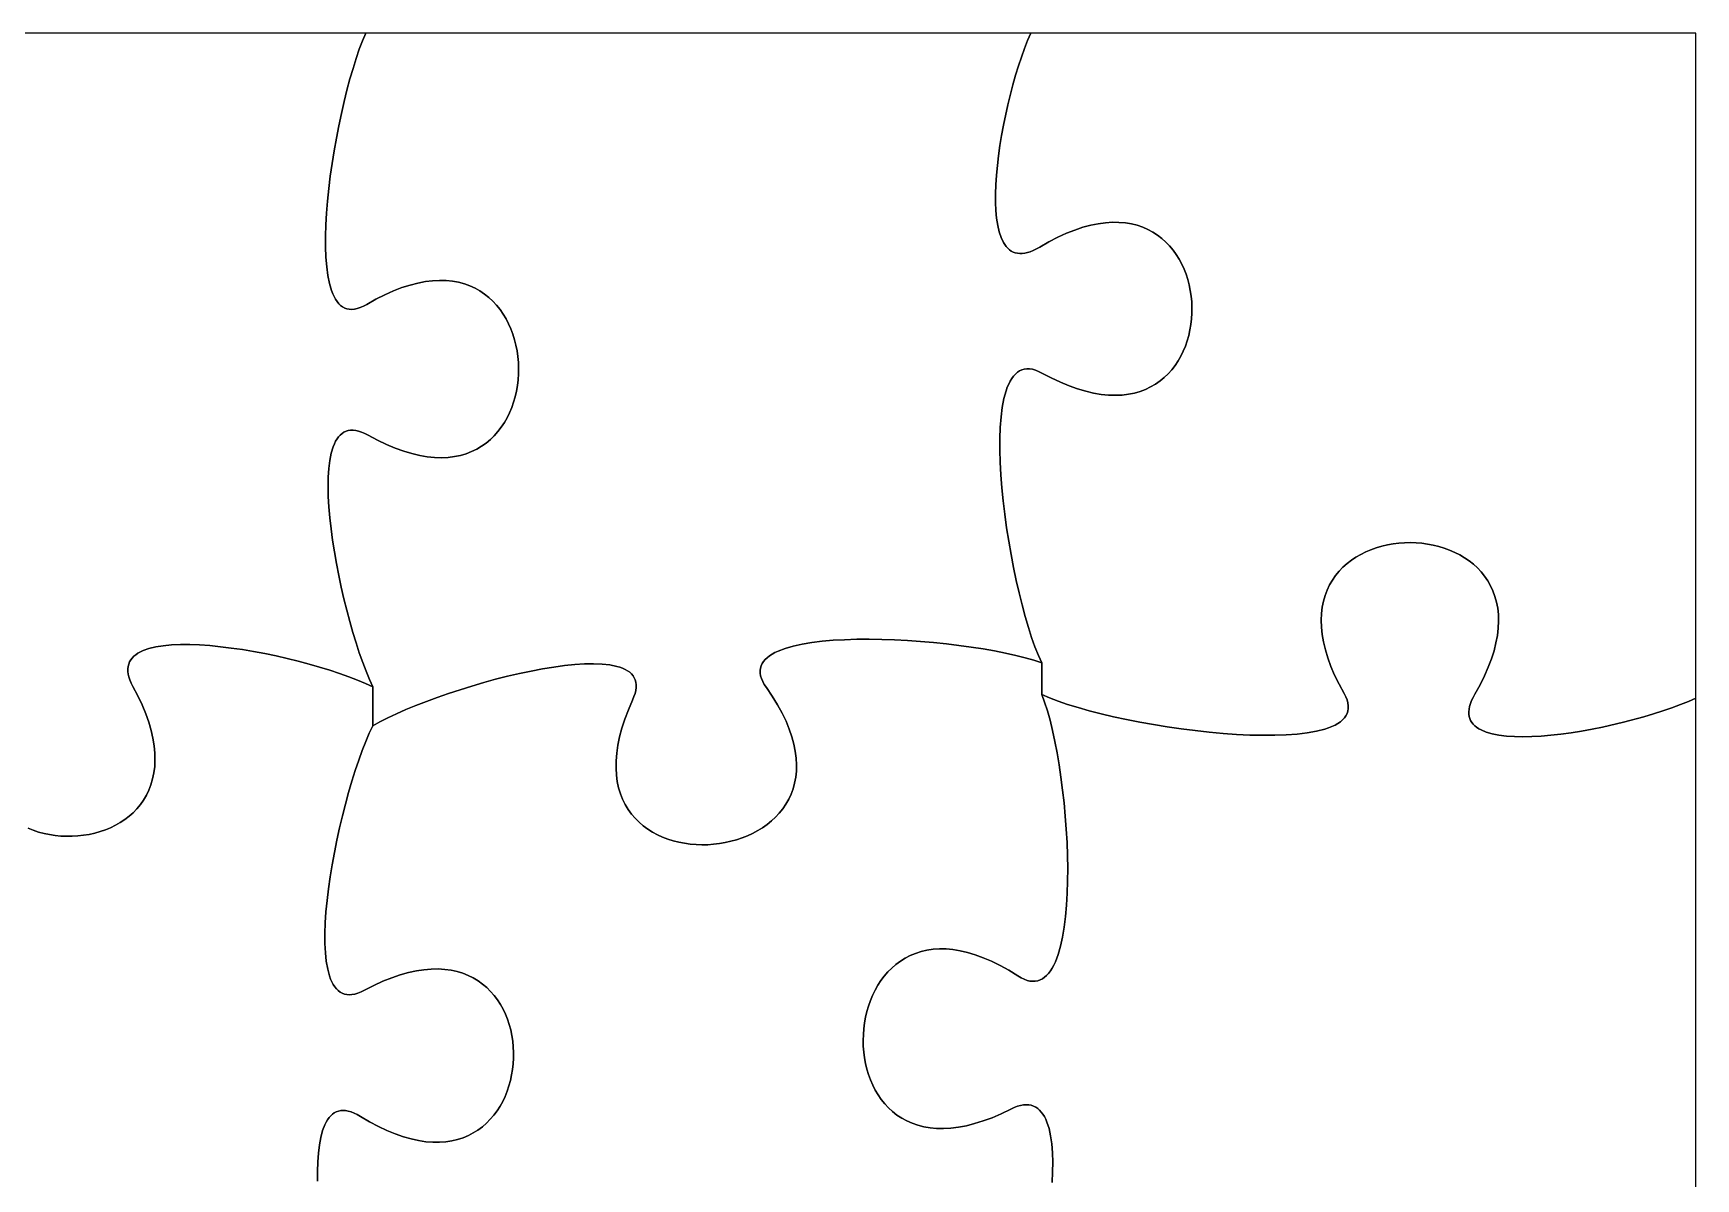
# Model space of a CAD drawing. Header units: millimetres. Extents: x 0 to 5, y 0 to 7.
# Drawn here: x 2.5 to 5, y 5.277 to 7 of the extents above; entities that cross this region are included whole.
import ezdxf

# ---------------------------------------------------------------- set-up
doc = ezdxf.new("R2010")
doc.units = ezdxf.units.MM

msp = doc.modelspace()

# ---------------------------------------------------------------- linework, layer by layer
at = {"flags": 128}
for points in [[(2.492286, 5.804303), (2.500098, 5.801259), (2.508117, 5.798656), (2.516308, 5.796493), (2.524638, 5.794772), (2.533076, 5.793493), (2.541588, 5.792656), (2.550142, 5.792262), (2.558705, 5.792313), (2.567244, 5.792807), (2.575726, 5.793748), (2.584119, 5.795134), (2.59239, 5.796966), (2.600506, 5.799246), (2.608435, 5.801974), (2.616143, 5.80515), (2.623598, 5.808775), (2.630767, 5.81285), (2.637618, 5.817376), (2.644117, 5.822353), (2.650233, 5.827781), (2.655931, 5.833662), (2.66118, 5.839997), (2.665947, 5.846785), (2.670199, 5.854027), (2.673903, 5.861724), (2.677026, 5.869877), (2.679536, 5.878487), (2.6814, 5.887554), (2.682585, 5.897078), (2.683059, 5.90706), (2.682789, 5.917502), (2.681741, 5.928403), (2.679884, 5.939765), (2.677185, 5.951588), (2.67361, 5.963872), (2.669127, 5.976619), (2.663703, 5.989828), (2.657306, 6.003501), (2.649903, 6.017639), (2.647344, 6.022651), (2.645313, 6.027426), (2.643797, 6.031967), (2.642783, 6.036278), (2.642258, 6.040363), (2.642208, 6.044226), (2.642622, 6.04787), (2.643486, 6.0513), (2.644787, 6.054518), (2.646512, 6.057529), (2.648648, 6.060337), (2.651183, 6.062945), (2.654103, 6.065357), (2.657395, 6.067577), (2.661047, 6.069608), (2.665045, 6.071455), (2.674029, 6.07461), (2.684244, 6.077071), (2.695585, 6.07887), (2.70795, 6.080035), (2.721235, 6.080598), (2.735335, 6.080588), (2.750149, 6.080035), (2.765571, 6.07897), (2.781499, 6.077424), (2.797829, 6.075425), (2.814457, 6.073004), (2.831279, 6.070192), (2.848193, 6.067018), (2.865094, 6.063513), (2.881879, 6.059706), (2.898444, 6.055629), (2.914686, 6.051311), (2.930501, 6.046782), (2.945785, 6.042073), (2.960436, 6.037213), (2.974348, 6.032234), (2.98742, 6.027164), (2.999547, 6.022034), (3.010625, 6.016875), (3.005541, 6.028052), (3.000443, 6.040375), (2.995364, 6.053734), (2.990336, 6.06802), (2.985393, 6.083121), (2.980568, 6.098927), (2.975892, 6.115327), (2.971399, 6.132211), (2.967121, 6.149469), (2.963091, 6.166991), (2.959343, 6.184665), (2.955908, 6.202381), (2.952819, 6.22003), (2.95011, 6.2375), (2.947813, 6.25468), (2.94596, 6.271462), (2.944585, 6.287733), (2.94372, 6.303385), (2.943397, 6.318305), (2.943651, 6.332385), (2.944513, 6.345513), (2.946016, 6.357578), (2.948193, 6.368472), (2.951076, 6.378082), (2.952793, 6.382372), (2.954699, 6.386299), (2.956798, 6.389851), (2.959094, 6.393012), (2.961592, 6.395771), (2.964294, 6.398111), (2.967206, 6.400021), (2.970332, 6.401486), (2.973675, 6.402492), (2.97724, 6.403025), (2.981031, 6.403072), (2.985051, 6.402619), (2.989306, 6.401651), (2.993798, 6.400156), (2.998533, 6.39812), (3.003514, 6.395528), (3.017582, 6.387999), (3.031196, 6.381489), (3.044355, 6.375966), (3.057059, 6.371395), (3.06931, 6.367745), (3.081107, 6.364982), (3.09245, 6.363073), (3.103341, 6.361985), (3.113779, 6.361685), (3.123765, 6.36214), (3.1333, 6.363317), (3.142382, 6.365182), (3.151014, 6.367704), (3.159195, 6.370848), (3.166925, 6.374583), (3.174205, 6.378873), (3.181036, 6.383688), (3.187417, 6.388994), (3.19335, 6.394757), (3.198833, 6.400944), (3.203869, 6.407523), (3.208456, 6.414461), (3.212596, 6.421725), (3.216289, 6.42928), (3.219535, 6.437096), (3.222334, 6.445138), (3.224687, 6.453373), (3.226595, 6.461768), (3.228057, 6.470291), (3.229074, 6.478908), (3.229646, 6.487587), (3.229774, 6.496293), (3.229458, 6.504995), (3.228699, 6.513659), (3.227496, 6.522253), (3.22585, 6.530742), (3.223761, 6.539094), (3.221231, 6.547277), (3.218258, 6.555256), (3.214844, 6.563), (3.210989, 6.570474), (3.206693, 6.577646), (3.201957, 6.584484), (3.196781, 6.590953), (3.191165, 6.597021), (3.185109, 6.602654), (3.178615, 6.607821), (3.171682, 6.612487), (3.164311, 6.61662), (3.156501, 6.620186), (3.148254, 6.623153), (3.13957, 6.625488), (3.130449, 6.627157), (3.120892, 6.628128), (3.110898, 6.628367), (3.100469, 6.627842), (3.089604, 6.626519), (3.078305, 6.624366), (3.06657, 6.621349), (3.054401, 6.617435), (3.041798, 6.612592), (3.028762, 6.606785), (3.015292, 6.599983), (3.001389, 6.592153), (2.996465, 6.589474), (2.991774, 6.587398), (2.987314, 6.585908), (2.98308, 6.58499), (2.979068, 6.584629), (2.975274, 6.584808), (2.971696, 6.585513), (2.968329, 6.586729), (2.965169, 6.58844), (2.962212, 6.590631), (2.959455, 6.593287), (2.956895, 6.596393), (2.954526, 6.599934), (2.952346, 6.603893), (2.95035, 6.608257), (2.948535, 6.61301), (2.945433, 6.623621), (2.943009, 6.635604), (2.941232, 6.648838), (2.940073, 6.663201), (2.939501, 6.678572), (2.939486, 6.694828), (2.939998, 6.711847), (2.941007, 6.729509), (2.942482, 6.74769), (2.944393, 6.76627), (2.946709, 6.785126), (2.949402, 6.804137), (2.95244, 6.823181), (2.955792, 6.842136), (2.95943, 6.86088), (2.963322, 6.879291), (2.967439, 6.897249), (2.97175, 6.91463), (2.976225, 6.931314), (2.980834, 6.947177), (2.985546, 6.9621), (2.990331, 6.975959), (2.995159, 6.988633), (3, 7), (2, 7)], [(3.010625, 5.958319), (3.021381, 5.964316), (3.033354, 5.970422), (3.046433, 5.976597), (3.060505, 5.982798), (3.075457, 5.988984), (3.091177, 5.995113), (3.107553, 6.001143), (3.124472, 6.007031), (3.141822, 6.012737), (3.159491, 6.018217), (3.177365, 6.023431), (3.195333, 6.028336), (3.213282, 6.032891), (3.2311, 6.037053), (3.248674, 6.040781), (3.265892, 6.044033), (3.282642, 6.046767), (3.298811, 6.04894), (3.314286, 6.050512), (3.328956, 6.05144), (3.342707, 6.051682), (3.355428, 6.051197), (3.367006, 6.049942), (3.377328, 6.047876), (3.381983, 6.046526), (3.386283, 6.044957), (3.390212, 6.043164), (3.393757, 6.041142), (3.396904, 6.038886), (3.399639, 6.036391), (3.401947, 6.03365), (3.403815, 6.03066), (3.405229, 6.027415), (3.406174, 6.023909), (3.406637, 6.020137), (3.406603, 6.016095), (3.406059, 6.011776), (3.40499, 6.007176), (3.403383, 6.00229), (3.401222, 5.997111), (3.394891, 5.982466), (3.389546, 5.96836), (3.385154, 5.95479), (3.38168, 5.941752), (3.379093, 5.929244), (3.377359, 5.917262), (3.376445, 5.905803), (3.376317, 5.894864), (3.376943, 5.884443), (3.37829, 5.874535), (3.380324, 5.865138), (3.383012, 5.856248), (3.386322, 5.847863), (3.390219, 5.83998), (3.394671, 5.832594), (3.399645, 5.825704), (3.405108, 5.819306), (3.411026, 5.813396), (3.417366, 5.807973), (3.424095, 5.803032), (3.431181, 5.79857), (3.438589, 5.794585), (3.446287, 5.791074), (3.454241, 5.788032), (3.462419, 5.785457), (3.470788, 5.783347), (3.479313, 5.781697), (3.487963, 5.780505), (3.496703, 5.779767), (3.505502, 5.779481), (3.514324, 5.779643), (3.523139, 5.78025), (3.531912, 5.781299), (3.54061, 5.782788), (3.5492, 5.784712), (3.557649, 5.787068), (3.565924, 5.789855), (3.573992, 5.793067), (3.581819, 5.796703), (3.589372, 5.80076), (3.596619, 5.805233), (3.603526, 5.81012), (3.61006, 5.815419), (3.616188, 5.821124), (3.621877, 5.827235), (3.627093, 5.833747), (3.631804, 5.840657), (3.635976, 5.847963), (3.639576, 5.85566), (3.642572, 5.863747), (3.644929, 5.872219), (3.646615, 5.881075), (3.647597, 5.89031), (3.647841, 5.899921), (3.647314, 5.909906), (3.645984, 5.920261), (3.643817, 5.930983), (3.64078, 5.942069), (3.63684, 5.953516), (3.631963, 5.965321), (3.626117, 5.97748), (3.619268, 5.989991), (3.611384, 6.002851), (3.602431, 6.016056), (3.599358, 6.020742), (3.596916, 6.025248), (3.595088, 6.029576), (3.593859, 6.033728), (3.593213, 6.037707), (3.593135, 6.041515), (3.593607, 6.045155), (3.594615, 6.048629), (3.596142, 6.051939), (3.598173, 6.055089), (3.600692, 6.058079), (3.603683, 6.060914), (3.60713, 6.063594), (3.611018, 6.066123), (3.61533, 6.068504), (3.620051, 6.070737), (3.630654, 6.074775), (3.642702, 6.078255), (3.656068, 6.081197), (3.670625, 6.083621), (3.686245, 6.085546), (3.702803, 6.086992), (3.720172, 6.087977), (3.738224, 6.088521), (3.756833, 6.088643), (3.775873, 6.088364), (3.795216, 6.087701), (3.814735, 6.086675), (3.834305, 6.085305), (3.853798, 6.083611), (3.873087, 6.081611), (3.892046, 6.079325), (3.910547, 6.076773), (3.928465, 6.073973), (3.945672, 6.070946), (3.962042, 6.06771), (3.977448, 6.064285), (3.991762, 6.06069), (4.004859, 6.056945), (4.016611, 6.053069), (4.011479, 6.064375), (4.00638, 6.077142), (4.001343, 6.09124), (3.996398, 6.106536), (3.991575, 6.122901), (3.986905, 6.140202), (3.982416, 6.158309), (3.978139, 6.177089), (3.974104, 6.196413), (3.97034, 6.216149), (3.966878, 6.236165), (3.963747, 6.256331), (3.960977, 6.276515), (3.958599, 6.296586), (3.956642, 6.316413), (3.955135, 6.335865), (3.95411, 6.354809), (3.953595, 6.373117), (3.953621, 6.390655), (3.954218, 6.407293), (3.955415, 6.422899), (3.957242, 6.437343), (3.95973, 6.450493), (3.962908, 6.462218), (3.964765, 6.467505), (3.966806, 6.472387), (3.969034, 6.476846), (3.971454, 6.480868), (3.974068, 6.484435), (3.976881, 6.487531), (3.979897, 6.490139), (3.983119, 6.492243), (3.986551, 6.493828), (3.990196, 6.494875), (3.994059, 6.49537), (3.998142, 6.495295), (4.002451, 6.494634), (4.006989, 6.493371), (4.011758, 6.491489), (4.016764, 6.488972), (4.030882, 6.481534), (4.044539, 6.475101), (4.057735, 6.469641), (4.07047, 6.465122), (4.082745, 6.461511), (4.094561, 6.458774), (4.105918, 6.45688), (4.116817, 6.455796), (4.127258, 6.455489), (4.137242, 6.455925), (4.146769, 6.457074), (4.15584, 6.458901), (4.164456, 6.461375), (4.172617, 6.464462), (4.180324, 6.46813), (4.187577, 6.472345), (4.194377, 6.477077), (4.200725, 6.482291), (4.20662, 6.487955), (4.212065, 6.494036), (4.217058, 6.500502), (4.221601, 6.507319), (4.225695, 6.514456), (4.229339, 6.521879), (4.232535, 6.529557), (4.235283, 6.537455), (4.237583, 6.545541), (4.239437, 6.553784), (4.240845, 6.562149), (4.241807, 6.570605), (4.242324, 6.579118), (4.242396, 6.587656), (4.242024, 6.596187), (4.241209, 6.604676), (4.239952, 6.613093), (4.238252, 6.621404), (4.23611, 6.629576), (4.233527, 6.637577), (4.230504, 6.645374), (4.227041, 6.652934), (4.223139, 6.660225), (4.218798, 6.667214), (4.214018, 6.673868), (4.208801, 6.680155), (4.203147, 6.686041), (4.197057, 6.691495), (4.19053, 6.696483), (4.183569, 6.700972), (4.176172, 6.704931), (4.168341, 6.708326), (4.160077, 6.711125), (4.15138, 6.713294), (4.14225, 6.714802), (4.132688, 6.715616), (4.122696, 6.715702), (4.112272, 6.715028), (4.101418, 6.713562), (4.090134, 6.711271), (4.078422, 6.708121), (4.066281, 6.704081), (4.053712, 6.699118), (4.040716, 6.693199), (4.027293, 6.686291), (4.013444, 6.678361), (4.008532, 6.675587), (4.003835, 6.673295), (3.999352, 6.671472), (3.995079, 6.670108), (3.991013, 6.669191), (3.98715, 6.66871), (3.983487, 6.668654), (3.980021, 6.669011), (3.976749, 6.66977), (3.973668, 6.670921), (3.970773, 6.67245), (3.968063, 6.674348), (3.965533, 6.676602), (3.963181, 6.679203), (3.961003, 6.682137), (3.958996, 6.685395), (3.955482, 6.692833), (3.952613, 6.701428), (3.950362, 6.711088), (3.948705, 6.721724), (3.947614, 6.733245), (3.947064, 6.74556), (3.947029, 6.758579), (3.947483, 6.772212), (3.948399, 6.786368), (3.949752, 6.800957), (3.951517, 6.815888), (3.953666, 6.831071), (3.956173, 6.846415), (3.959014, 6.861831), (3.965589, 6.892513), (3.973183, 6.922395), (3.977298, 6.936809), (3.981589, 6.950752), (3.98603, 6.964133), (3.990597, 6.976862), (3.995262, 6.988848), (4, 7), (3, 7), (2.995159, 6.988633), (2.990331, 6.975959), (2.985546, 6.9621), (2.980834, 6.947177), (2.976225, 6.931314), (2.97175, 6.91463), (2.967439, 6.897249), (2.963322, 6.879291), (2.95943, 6.86088), (2.955792, 6.842136), (2.95244, 6.823181), (2.949402, 6.804137), (2.946709, 6.785126), (2.944393, 6.76627), (2.942482, 6.74769), (2.941007, 6.729509), (2.939998, 6.711847), (2.939486, 6.694828), (2.939501, 6.678572), (2.940073, 6.663201), (2.941232, 6.648838), (2.943009, 6.635604), (2.945433, 6.623621), (2.948535, 6.61301), (2.95035, 6.608257), (2.952346, 6.603893), (2.954526, 6.599934), (2.956895, 6.596393), (2.959455, 6.593287), (2.962212, 6.590631), (2.965169, 6.58844), (2.968329, 6.586729), (2.971696, 6.585513), (2.975274, 6.584808), (2.979068, 6.584629), (2.98308, 6.58499), (2.987314, 6.585908), (2.991774, 6.587398), (2.996465, 6.589474), (3.001389, 6.592153), (3.015292, 6.599983), (3.028762, 6.606785), (3.041798, 6.612592), (3.054401, 6.617435), (3.06657, 6.621349), (3.078305, 6.624366), (3.089604, 6.626519), (3.100469, 6.627842), (3.110898, 6.628367), (3.120892, 6.628128), (3.130449, 6.627157), (3.13957, 6.625488), (3.148254, 6.623153), (3.156501, 6.620186), (3.164311, 6.61662), (3.171682, 6.612487), (3.178615, 6.607821), (3.185109, 6.602654), (3.191165, 6.597021), (3.196781, 6.590953), (3.201957, 6.584484), (3.206693, 6.577646), (3.210989, 6.570474), (3.214844, 6.563), (3.218258, 6.555256), (3.221231, 6.547277), (3.223761, 6.539094), (3.22585, 6.530742), (3.227496, 6.522253), (3.228699, 6.513659), (3.229458, 6.504995), (3.229774, 6.496293), (3.229646, 6.487587), (3.229074, 6.478908), (3.228057, 6.470291), (3.226595, 6.461768), (3.224687, 6.453373), (3.222334, 6.445138), (3.219535, 6.437096), (3.216289, 6.42928), (3.212596, 6.421725), (3.208456, 6.414461), (3.203869, 6.407523), (3.198833, 6.400944), (3.19335, 6.394757), (3.187417, 6.388994), (3.181036, 6.383688), (3.174205, 6.378873), (3.166925, 6.374583), (3.159195, 6.370848), (3.151014, 6.367704), (3.142382, 6.365182), (3.1333, 6.363317), (3.123765, 6.36214), (3.113779, 6.361685), (3.103341, 6.361985), (3.09245, 6.363073), (3.081107, 6.364982), (3.06931, 6.367745), (3.057059, 6.371395), (3.044355, 6.375966), (3.031196, 6.381489), (3.017582, 6.387999), (3.003514, 6.395528), (2.998533, 6.39812), (2.993798, 6.400156), (2.989306, 6.401651), (2.985051, 6.402619), (2.981031, 6.403072), (2.97724, 6.403025), (2.973675, 6.402492), (2.970332, 6.401486), (2.967206, 6.400021), (2.964294, 6.398111), (2.961592, 6.395771), (2.959094, 6.393012), (2.956798, 6.389851), (2.954699, 6.386299), (2.952793, 6.382372), (2.951076, 6.378082), (2.948193, 6.368472), (2.946016, 6.357578), (2.944513, 6.345513), (2.943651, 6.332385), (2.943397, 6.318305), (2.94372, 6.303385), (2.944585, 6.287733), (2.94596, 6.271462), (2.947813, 6.25468), (2.95011, 6.2375), (2.952819, 6.22003), (2.955908, 6.202381), (2.959343, 6.184665), (2.963091, 6.166991), (2.967121, 6.149469), (2.971399, 6.132211), (2.975892, 6.115327), (2.980568, 6.098927), (2.985393, 6.083121), (2.990336, 6.06802), (2.995364, 6.053734), (3.000443, 6.040375), (3.005541, 6.028052), (3.010625, 6.016875), (3.010625, 5.958319)], [(4.016611, 6.005597), (4.028031, 6.000589), (4.041015, 5.995609), (4.055424, 5.990688), (4.071119, 5.985855), (4.087962, 5.98114), (4.105816, 5.976573), (4.12454, 5.972184), (4.143998, 5.968002), (4.164051, 5.964056), (4.18456, 5.960378), (4.205387, 5.956996), (4.226393, 5.95394), (4.247441, 5.95124), (4.268392, 5.948926), (4.289107, 5.947027), (4.309448, 5.945573), (4.329277, 5.944594), (4.348455, 5.94412), (4.366844, 5.944179), (4.384306, 5.944803), (4.400702, 5.946021), (4.415894, 5.947863), (4.429743, 5.950357), (4.442111, 5.953535), (4.447697, 5.955389), (4.45286, 5.957425), (4.457584, 5.959647), (4.461851, 5.962058), (4.465645, 5.964662), (4.468947, 5.967463), (4.47174, 5.970464), (4.474007, 5.97367), (4.475732, 5.977083), (4.476895, 5.980708), (4.477481, 5.984549), (4.477472, 5.988608), (4.476851, 5.99289), (4.4756, 5.997399), (4.473701, 6.002138), (4.471139, 6.007111), (4.463538, 6.021141), (4.456959, 6.03472), (4.451369, 6.047851), (4.446734, 6.060531), (4.443021, 6.072763), (4.440198, 6.084545), (4.438231, 6.095878), (4.437088, 6.106763), (4.436735, 6.117199), (4.437139, 6.127187), (4.438268, 6.136727), (4.440088, 6.145819), (4.442566, 6.154463), (4.445669, 6.16266), (4.449364, 6.170409), (4.453618, 6.177711), (4.458398, 6.184566), (4.463672, 6.190974), (4.469405, 6.196935), (4.475565, 6.20245), (4.482119, 6.207519), (4.489034, 6.212142), (4.496277, 6.216319), (4.503815, 6.22005), (4.511614, 6.223335), (4.519642, 6.226176), (4.527866, 6.228571), (4.536252, 6.230521), (4.544768, 6.232027), (4.553381, 6.233088), (4.562057, 6.233704), (4.570764, 6.233877), (4.579468, 6.233605), (4.588137, 6.23289), (4.596737, 6.231731), (4.605235, 6.230128), (4.613599, 6.228082), (4.621795, 6.225594), (4.62979, 6.222662), (4.637552, 6.219288), (4.645046, 6.215471), (4.652241, 6.211212), (4.659103, 6.20651), (4.665599, 6.201367), (4.671696, 6.195782), (4.677362, 6.189756), (4.682562, 6.183288), (4.687264, 6.176379), (4.691435, 6.169029), (4.695042, 6.161238), (4.698052, 6.153006), (4.700431, 6.144334), (4.702147, 6.135222), (4.703167, 6.12567), (4.703458, 6.115678), (4.702987, 6.105246), (4.70172, 6.094375), (4.699624, 6.083064), (4.696667, 6.071315), (4.692816, 6.059126), (4.688037, 6.046499), (4.682298, 6.033433), (4.675565, 6.019929), (4.667806, 6.005986), (4.665098, 6.001044), (4.662883, 5.996329), (4.661151, 5.991837), (4.659888, 5.987566), (4.659083, 5.983512), (4.658725, 5.97967), (4.658801, 5.976039), (4.6593, 5.972613), (4.660211, 5.969389), (4.661521, 5.966365), (4.663219, 5.963536), (4.665292, 5.960899), (4.66773, 5.95845), (4.67052, 5.956186), (4.673651, 5.954103), (4.677111, 5.952197), (4.684971, 5.948905), (4.694007, 5.946281), (4.704123, 5.944295), (4.715227, 5.942921), (4.727224, 5.94213), (4.740021, 5.941893), (4.753523, 5.942181), (4.767637, 5.942967), (4.782269, 5.944222), (4.797324, 5.945917), (4.812709, 5.948025), (4.82833, 5.950516), (4.844093, 5.953362), (4.859905, 5.956536), (4.891296, 5.96375), (4.921752, 5.97193), (4.936395, 5.976312), (4.950523, 5.980851), (4.964041, 5.985517), (4.976856, 5.990283), (4.988873, 5.99512), (5, 6), (5, 7), (4, 7), (3.995262, 6.988848), (3.990597, 6.976862), (3.98603, 6.964133), (3.981589, 6.950752), (3.977298, 6.936809), (3.973183, 6.922395), (3.965589, 6.892513), (3.959014, 6.861831), (3.956173, 6.846415), (3.953666, 6.831071), (3.951517, 6.815888), (3.949752, 6.800957), (3.948399, 6.786368), (3.947483, 6.772212), (3.947029, 6.758579), (3.947064, 6.74556), (3.947614, 6.733245), (3.948705, 6.721724), (3.950362, 6.711088), (3.952613, 6.701428), (3.955482, 6.692833), (3.958996, 6.685395), (3.961003, 6.682137), (3.963181, 6.679203), (3.965533, 6.676602), (3.968063, 6.674348), (3.970773, 6.67245), (3.973668, 6.670921), (3.976749, 6.66977), (3.980021, 6.669011), (3.983487, 6.668654), (3.98715, 6.66871), (3.991013, 6.669191), (3.995079, 6.670108), (3.999352, 6.671472), (4.003835, 6.673295), (4.008532, 6.675587), (4.013444, 6.678361), (4.027293, 6.686291), (4.040716, 6.693199), (4.053712, 6.699118), (4.066281, 6.704081), (4.078422, 6.708121), (4.090134, 6.711271), (4.101418, 6.713562), (4.112272, 6.715028), (4.122696, 6.715702), (4.132688, 6.715616), (4.14225, 6.714802), (4.15138, 6.713294), (4.160077, 6.711125), (4.168341, 6.708326), (4.176172, 6.704931), (4.183569, 6.700972), (4.19053, 6.696483), (4.197057, 6.691495), (4.203147, 6.686041), (4.208801, 6.680155), (4.214018, 6.673868), (4.218798, 6.667214), (4.223139, 6.660225), (4.227041, 6.652934), (4.230504, 6.645374), (4.233527, 6.637577), (4.23611, 6.629576), (4.238252, 6.621404), (4.239952, 6.613093), (4.241209, 6.604676), (4.242024, 6.596187), (4.242396, 6.587656), (4.242324, 6.579118), (4.241807, 6.570605), (4.240845, 6.562149), (4.239437, 6.553784), (4.237583, 6.545541), (4.235283, 6.537455), (4.232535, 6.529557), (4.229339, 6.521879), (4.225695, 6.514456), (4.221601, 6.507319), (4.217058, 6.500502), (4.212065, 6.494036), (4.20662, 6.487955), (4.200725, 6.482291), (4.194377, 6.477077), (4.187577, 6.472345), (4.180324, 6.46813), (4.172617, 6.464462), (4.164456, 6.461375), (4.15584, 6.458901), (4.146769, 6.457074), (4.137242, 6.455925), (4.127258, 6.455489), (4.116817, 6.455796), (4.105918, 6.45688), (4.094561, 6.458774), (4.082745, 6.461511), (4.07047, 6.465122), (4.057735, 6.469641), (4.044539, 6.475101), (4.030882, 6.481534), (4.016764, 6.488972), (4.011758, 6.491489), (4.006989, 6.493371), (4.002451, 6.494634), (3.998142, 6.495295), (3.994059, 6.49537), (3.990196, 6.494875), (3.986551, 6.493828), (3.983119, 6.492243), (3.979897, 6.490139), (3.976881, 6.487531), (3.974068, 6.484435), (3.971454, 6.480868), (3.969034, 6.476846), (3.966806, 6.472387), (3.964765, 6.467505), (3.962908, 6.462218), (3.95973, 6.450493), (3.957242, 6.437343), (3.955415, 6.422899), (3.954218, 6.407293), (3.953621, 6.390655), (3.953595, 6.373117), (3.95411, 6.354809), (3.955135, 6.335865), (3.956642, 6.316413), (3.958599, 6.296586), (3.960977, 6.276515), (3.963747, 6.256331), (3.966878, 6.236165), (3.97034, 6.216149), (3.974104, 6.196413), (3.978139, 6.177089), (3.982416, 6.158309), (3.986905, 6.140202), (3.991575, 6.122901), (3.996398, 6.106536), (4.001343, 6.09124), (4.00638, 6.077142), (4.011479, 6.064375), (4.016611, 6.053069), (4.016611, 6.005597)], [(5, 5), (5, 6), (4.988873, 5.99512), (4.976856, 5.990283), (4.964041, 5.985517), (4.950523, 5.980851), (4.936395, 5.976312), (4.921752, 5.97193), (4.891296, 5.96375), (4.859905, 5.956536), (4.844093, 5.953362), (4.82833, 5.950516), (4.812709, 5.948025), (4.797324, 5.945917), (4.782269, 5.944222), (4.767637, 5.942967), (4.753523, 5.942181), (4.740021, 5.941893), (4.727224, 5.94213), (4.715227, 5.942921), (4.704123, 5.944295), (4.694007, 5.946281), (4.684971, 5.948905), (4.677111, 5.952197), (4.673651, 5.954103), (4.67052, 5.956186), (4.66773, 5.95845), (4.665292, 5.960899), (4.663219, 5.963536), (4.661521, 5.966365), (4.660211, 5.969389), (4.6593, 5.972613), (4.658801, 5.976039), (4.658725, 5.97967), (4.659083, 5.983512), (4.659888, 5.987566), (4.661151, 5.991837), (4.662883, 5.996329), (4.665098, 6.001044), (4.667806, 6.005986), (4.675565, 6.019929), (4.682298, 6.033433), (4.688037, 6.046499), (4.692816, 6.059126), (4.696667, 6.071315), (4.699624, 6.083064), (4.70172, 6.094375), (4.702987, 6.105246), (4.703458, 6.115678), (4.703167, 6.12567), (4.702147, 6.135222), (4.700431, 6.144334), (4.698052, 6.153006), (4.695042, 6.161238), (4.691435, 6.169029), (4.687264, 6.176379), (4.682562, 6.183288), (4.677362, 6.189756), (4.671696, 6.195782), (4.665599, 6.201367), (4.659103, 6.20651), (4.652241, 6.211212), (4.645046, 6.215471), (4.637552, 6.219288), (4.62979, 6.222662), (4.621795, 6.225594), (4.613599, 6.228082), (4.605235, 6.230128), (4.596737, 6.231731), (4.588137, 6.23289), (4.579468, 6.233605), (4.570764, 6.233877), (4.562057, 6.233704), (4.553381, 6.233088), (4.544768, 6.232027), (4.536252, 6.230521), (4.527866, 6.228571), (4.519642, 6.226176), (4.511614, 6.223335), (4.503815, 6.22005), (4.496277, 6.216319), (4.489034, 6.212142), (4.482119, 6.207519), (4.475565, 6.20245), (4.469405, 6.196935), (4.463672, 6.190974), (4.458398, 6.184566), (4.453618, 6.177711), (4.449364, 6.170409), (4.445669, 6.16266), (4.442566, 6.154463), (4.440088, 6.145819), (4.438268, 6.136727), (4.437139, 6.127187), (4.436735, 6.117199), (4.437088, 6.106763), (4.438231, 6.095878), (4.440198, 6.084545), (4.443021, 6.072763), (4.446734, 6.060531), (4.451369, 6.047851), (4.456959, 6.03472), (4.463538, 6.021141), (4.471139, 6.007111), (4.473701, 6.002138), (4.4756, 5.997399), (4.476851, 5.99289), (4.477472, 5.988608), (4.477481, 5.984549), (4.476895, 5.980708), (4.475732, 5.977083), (4.474007, 5.97367), (4.47174, 5.970464), (4.468947, 5.967463), (4.465645, 5.964662), (4.461851, 5.962058), (4.457584, 5.959647), (4.45286, 5.957425), (4.447697, 5.955389), (4.442111, 5.953535), (4.429743, 5.950357), (4.415894, 5.947863), (4.400702, 5.946021), (4.384306, 5.944803), (4.366844, 5.944179), (4.348455, 5.94412), (4.329277, 5.944594), (4.309448, 5.945573), (4.289107, 5.947027), (4.268392, 5.948926), (4.247441, 5.95124), (4.226393, 5.95394), (4.205387, 5.956996), (4.18456, 5.960378), (4.164051, 5.964056), (4.143998, 5.968002), (4.12454, 5.972184), (4.105816, 5.976573), (4.087962, 5.98114), (4.071119, 5.985855), (4.055424, 5.990688), (4.041015, 5.995609), (4.028031, 6.000589), (4.016611, 6.005597), (4.020927, 5.993994), (4.025078, 5.980998), (4.029046, 5.966739), (4.032811, 5.951345), (4.036356, 5.934946), (4.039662, 5.917669), (4.04271, 5.899644), (4.045481, 5.880999), (4.047957, 5.861863), (4.050119, 5.842365), (4.051948, 5.822634), (4.053427, 5.802797), (4.054535, 5.782985), (4.055255, 5.763325), (4.055568, 5.743947), (4.055455, 5.724979), (4.054898, 5.70655), (4.053877, 5.688789), (4.052375, 5.671823), (4.050373, 5.655783), (4.047851, 5.640797), (4.044792, 5.626993), (4.041176, 5.614501), (4.036986, 5.603449), (4.034669, 5.598503), (4.032202, 5.593965), (4.029582, 5.589852), (4.026806, 5.586179), (4.023872, 5.582963), (4.020779, 5.580219), (4.017523, 5.577965), (4.014102, 5.576215), (4.010515, 5.574985), (4.006758, 5.574293), (4.002829, 5.574154), (3.998726, 5.574585), (3.994447, 5.5756), (3.989989, 5.577217), (3.98535, 5.579451), (3.980528, 5.582319), (3.966961, 5.590716), (3.953784, 5.59806), (3.940998, 5.604387), (3.928606, 5.609728), (3.916608, 5.614118), (3.905007, 5.617588), (3.893804, 5.620173), (3.883002, 5.621906), (3.872601, 5.622819), (3.862604, 5.622947), (3.853012, 5.622321), (3.843827, 5.620976), (3.835051, 5.618944), (3.826685, 5.616258), (3.818732, 5.612953), (3.811192, 5.60906), (3.804068, 5.604614), (3.797362, 5.599646), (3.791075, 5.594192), (3.785208, 5.588282), (3.779765, 5.581952), (3.774745, 5.575234), (3.770152, 5.56816), (3.765986, 5.560765), (3.76225, 5.553082), (3.758946, 5.545143), (3.756074, 5.536982), (3.753637, 5.528632), (3.751636, 5.520126), (3.750074, 5.511498), (3.748952, 5.50278), (3.748271, 5.494005), (3.748034, 5.485208), (3.748241, 5.47642), (3.748896, 5.467676), (3.749999, 5.459008), (3.751553, 5.450449), (3.753559, 5.442033), (3.756018, 5.433793), (3.758933, 5.425763), (3.762305, 5.417974), (3.766136, 5.41046), (3.770428, 5.403256), (3.775183, 5.396393), (3.780401, 5.389904), (3.786086, 5.383824), (3.792238, 5.378185), (3.79886, 5.373021), (3.805953, 5.368364), (3.813518, 5.364247), (3.821558, 5.360705), (3.830075, 5.35777), (3.839069, 5.355475), (3.848543, 5.353853), (3.858499, 5.352938), (3.868938, 5.352763), (3.879862, 5.35336), (3.891273, 5.354764), (3.903172, 5.357007), (3.915562, 5.360123), (3.928443, 5.364144), (3.941818, 5.369104), (3.955688, 5.375035), (3.970056, 5.381972), (3.975153, 5.384357), (3.980005, 5.386196), (3.984616, 5.387505), (3.988989, 5.388295), (3.99313, 5.388582), (3.997041, 5.388379), (4.000727, 5.387698), (4.004191, 5.386555), (4.007437, 5.384962), (4.01047, 5.382933), (4.013292, 5.380482), (4.015909, 5.377623), (4.018323, 5.374368), (4.020539, 5.370733), (4.02256, 5.366729), (4.024391, 5.362371), (4.027497, 5.352648), (4.029887, 5.341672), (4.031593, 5.329553), (4.032645, 5.316398), (4.033074, 5.302318), (4.032913, 5.287421), (4.032191, 5.271816)], [(2.927505, 5.27352), (2.927406, 5.288401), (2.927818, 5.302542), (2.928766, 5.315837), (2.930279, 5.328181), (2.932383, 5.339468), (2.935106, 5.349592), (2.938476, 5.358448), (2.940411, 5.362368), (2.942518, 5.365931), (2.944801, 5.369125), (2.947262, 5.371936), (2.949905, 5.37435), (2.952733, 5.376356), (2.95575, 5.377939), (2.958959, 5.379086), (2.962364, 5.379785), (2.965967, 5.380021), (2.969773, 5.379782), (2.973785, 5.379055), (2.978006, 5.377827), (2.98244, 5.376083), (2.987089, 5.373812), (2.991958, 5.371), (3.005697, 5.36288), (3.019023, 5.355787), (3.031937, 5.34969), (3.044436, 5.344555), (3.05652, 5.34035), (3.068189, 5.337042), (3.07944, 5.334599), (3.090273, 5.332987), (3.100687, 5.332174), (3.110681, 5.332127), (3.120253, 5.332814), (3.129404, 5.334202), (3.138131, 5.336257), (3.146434, 5.338948), (3.154311, 5.342242), (3.161762, 5.346106), (3.168786, 5.350507), (3.175382, 5.355413), (3.181548, 5.36079), (3.187283, 5.366607), (3.192587, 5.37283), (3.197459, 5.379426), (3.201897, 5.386364), (3.2059, 5.39361), (3.209468, 5.401132), (3.2126, 5.408897), (3.215293, 5.416871), (3.217548, 5.425024), (3.219364, 5.433321), (3.220738, 5.44173), (3.221671, 5.450218), (3.222161, 5.458753), (3.222208, 5.467303), (3.221809, 5.475833), (3.220965, 5.484312), (3.219674, 5.492706), (3.217935, 5.500984), (3.215746, 5.509112), (3.213108, 5.517058), (3.210019, 5.524789), (3.206478, 5.532272), (3.202484, 5.539474), (3.198036, 5.546364), (3.193133, 5.552907), (3.187774, 5.559072), (3.181957, 5.564826), (3.175682, 5.570136), (3.168949, 5.574969), (3.161754, 5.579292), (3.154099, 5.583074), (3.145981, 5.586281), (3.1374, 5.58888), (3.128355, 5.590839), (3.118844, 5.592125), (3.108867, 5.592705), (3.098423, 5.592547), (3.08751, 5.591618), (3.076128, 5.589886), (3.064275, 5.587316), (3.05195, 5.583878), (3.039153, 5.579537), (3.025883, 5.574262), (3.012137, 5.56802), (2.997917, 5.560778), (2.992882, 5.558302), (2.988102, 5.556404), (2.983572, 5.555069), (2.979288, 5.554282), (2.975245, 5.554029), (2.97144, 5.554294), (2.967868, 5.555064), (2.964525, 5.556324), (2.961407, 5.558059), (2.958508, 5.560255), (2.955826, 5.562896), (2.953356, 5.565969), (2.951093, 5.569459), (2.949033, 5.573352), (2.947172, 5.577631), (2.945506, 5.582284), (2.94274, 5.592651), (2.940702, 5.604335), (2.939356, 5.617219), (2.93867, 5.631186), (2.938608, 5.646121), (2.939137, 5.661906), (2.940221, 5.678424), (2.941828, 5.695559), (2.943923, 5.713194), (2.946471, 5.731212), (2.949439, 5.749496), (2.952792, 5.76793), (2.956496, 5.786397), (2.960517, 5.804781), (2.96482, 5.822963), (2.969372, 5.840829), (2.974138, 5.85826), (2.979084, 5.87514), (2.984176, 5.891353), (2.989379, 5.906782), (2.99466, 5.92131), (2.999984, 5.93482), (3.005317, 5.947195), (3.010625, 5.958319), (3.010625, 6.016875), (2.999547, 6.022034), (2.98742, 6.027164), (2.974348, 6.032234), (2.960436, 6.037213), (2.945785, 6.042073), (2.930501, 6.046782), (2.914686, 6.051311), (2.898444, 6.055629), (2.881879, 6.059706), (2.865094, 6.063513), (2.848193, 6.067018), (2.831279, 6.070192), (2.814457, 6.073004), (2.797829, 6.075425), (2.781499, 6.077424), (2.765571, 6.07897), (2.750149, 6.080035), (2.735335, 6.080588), (2.721235, 6.080598), (2.70795, 6.080035), (2.695585, 6.07887), (2.684244, 6.077071), (2.674029, 6.07461), (2.665045, 6.071455), (2.661047, 6.069608), (2.657395, 6.067577), (2.654103, 6.065357), (2.651183, 6.062945), (2.648648, 6.060337), (2.646512, 6.057529), (2.644787, 6.054518), (2.643486, 6.0513), (2.642622, 6.04787), (2.642208, 6.044226), (2.642258, 6.040363), (2.642783, 6.036278), (2.643797, 6.031967), (2.645313, 6.027426), (2.647344, 6.022651), (2.649903, 6.017639), (2.657306, 6.003501), (2.663703, 5.989828), (2.669127, 5.976619), (2.67361, 5.963872), (2.677185, 5.951588), (2.679884, 5.939765), (2.681741, 5.928403), (2.682789, 5.917502), (2.683059, 5.90706), (2.682585, 5.897078), (2.6814, 5.887554), (2.679536, 5.878487), (2.677026, 5.869877), (2.673903, 5.861724), (2.670199, 5.854027), (2.665947, 5.846785), (2.66118, 5.839997), (2.655931, 5.833662), (2.650233, 5.827781), (2.644117, 5.822353), (2.637618, 5.817376), (2.630767, 5.81285), (2.623598, 5.808775), (2.616143, 5.80515), (2.608435, 5.801974), (2.600506, 5.799246), (2.59239, 5.796966), (2.584119, 5.795134), (2.575726, 5.793748), (2.567244, 5.792807), (2.558705, 5.792313), (2.550142, 5.792262), (2.541588, 5.792656), (2.533076, 5.793493), (2.524638, 5.794772), (2.516308, 5.796493), (2.508117, 5.798656), (2.500098, 5.801259), (2.492286, 5.804303)], [(4.032191, 5.271816), (4.032913, 5.287421), (4.033074, 5.302318), (4.032645, 5.316398), (4.031593, 5.329553), (4.029887, 5.341672), (4.027497, 5.352648), (4.024391, 5.362371), (4.02256, 5.366729), (4.020539, 5.370733), (4.018323, 5.374368), (4.015909, 5.377623), (4.013292, 5.380482), (4.01047, 5.382933), (4.007437, 5.384962), (4.004191, 5.386555), (4.000727, 5.387698), (3.997041, 5.388379), (3.99313, 5.388582), (3.988989, 5.388295), (3.984616, 5.387505), (3.980005, 5.386196), (3.975153, 5.384357), (3.970056, 5.381972), (3.955688, 5.375035), (3.941818, 5.369104), (3.928443, 5.364144), (3.915562, 5.360123), (3.903172, 5.357007), (3.891273, 5.354764), (3.879862, 5.35336), (3.868938, 5.352763), (3.858499, 5.352938), (3.848543, 5.353853), (3.839069, 5.355475), (3.830075, 5.35777), (3.821558, 5.360705), (3.813518, 5.364247), (3.805953, 5.368364), (3.79886, 5.373021), (3.792238, 5.378185), (3.786086, 5.383824), (3.780401, 5.389904), (3.775183, 5.396393), (3.770428, 5.403256), (3.766136, 5.41046), (3.762305, 5.417974), (3.758933, 5.425763), (3.756018, 5.433793), (3.753559, 5.442033), (3.751553, 5.450449), (3.749999, 5.459008), (3.748896, 5.467676), (3.748241, 5.47642), (3.748034, 5.485208), (3.748271, 5.494005), (3.748952, 5.50278), (3.750074, 5.511498), (3.751636, 5.520126), (3.753637, 5.528632), (3.756074, 5.536982), (3.758946, 5.545143), (3.76225, 5.553082), (3.765986, 5.560765), (3.770152, 5.56816), (3.774745, 5.575234), (3.779765, 5.581952), (3.785208, 5.588282), (3.791075, 5.594192), (3.797362, 5.599646), (3.804068, 5.604614), (3.811192, 5.60906), (3.818732, 5.612953), (3.826685, 5.616258), (3.835051, 5.618944), (3.843827, 5.620976), (3.853012, 5.622321), (3.862604, 5.622947), (3.872601, 5.622819), (3.883002, 5.621906), (3.893804, 5.620173), (3.905007, 5.617588), (3.916608, 5.614118), (3.928606, 5.609728), (3.940998, 5.604387), (3.953784, 5.59806), (3.966961, 5.590716), (3.980528, 5.582319), (3.98535, 5.579451), (3.989989, 5.577217), (3.994447, 5.5756), (3.998726, 5.574585), (4.002829, 5.574154), (4.006758, 5.574293), (4.010515, 5.574985), (4.014102, 5.576215), (4.017523, 5.577965), (4.020779, 5.580219), (4.023872, 5.582963), (4.026806, 5.586179), (4.029582, 5.589852), (4.032202, 5.593965), (4.034669, 5.598503), (4.036986, 5.603449), (4.041176, 5.614501), (4.044792, 5.626993), (4.047851, 5.640797), (4.050373, 5.655783), (4.052375, 5.671823), (4.053877, 5.688789), (4.054898, 5.70655), (4.055455, 5.724979), (4.055568, 5.743947), (4.055255, 5.763325), (4.054535, 5.782985), (4.053427, 5.802797), (4.051948, 5.822634), (4.050119, 5.842365), (4.047957, 5.861863), (4.045481, 5.880999), (4.04271, 5.899644), (4.039662, 5.917669), (4.036356, 5.934946), (4.032811, 5.951345), (4.029046, 5.966739), (4.025078, 5.980998), (4.020927, 5.993994), (4.016611, 6.005597), (4.016611, 6.053069), (4.004859, 6.056945), (3.991762, 6.06069), (3.977448, 6.064285), (3.962042, 6.06771), (3.945672, 6.070946), (3.928465, 6.073973), (3.910547, 6.076773), (3.892046, 6.079325), (3.873087, 6.081611), (3.853798, 6.083611), (3.834305, 6.085305), (3.814735, 6.086675), (3.795216, 6.087701), (3.775873, 6.088364), (3.756833, 6.088643), (3.738224, 6.088521), (3.720172, 6.087977), (3.702803, 6.086992), (3.686245, 6.085546), (3.670625, 6.083621), (3.656068, 6.081197), (3.642702, 6.078255), (3.630654, 6.074775), (3.620051, 6.070737), (3.61533, 6.068504), (3.611018, 6.066123), (3.60713, 6.063594), (3.603683, 6.060914), (3.600692, 6.058079), (3.598173, 6.055089), (3.596142, 6.051939), (3.594615, 6.048629), (3.593607, 6.045155), (3.593135, 6.041515), (3.593213, 6.037707), (3.593859, 6.033728), (3.595088, 6.029576), (3.596916, 6.025248), (3.599358, 6.020742), (3.602431, 6.016056), (3.611384, 6.002851), (3.619268, 5.989991), (3.626117, 5.97748), (3.631963, 5.965321), (3.63684, 5.953516), (3.64078, 5.942069), (3.643817, 5.930983), (3.645984, 5.920261), (3.647314, 5.909906), (3.647841, 5.899921), (3.647597, 5.89031), (3.646615, 5.881075), (3.644929, 5.872219), (3.642572, 5.863747), (3.639576, 5.85566), (3.635976, 5.847963), (3.631804, 5.840657), (3.627093, 5.833747), (3.621877, 5.827235), (3.616188, 5.821124), (3.61006, 5.815419), (3.603526, 5.81012), (3.596619, 5.805233), (3.589372, 5.80076), (3.581819, 5.796703), (3.573992, 5.793067), (3.565924, 5.789855), (3.557649, 5.787068), (3.5492, 5.784712), (3.54061, 5.782788), (3.531912, 5.781299), (3.523139, 5.78025), (3.514324, 5.779643), (3.505502, 5.779481), (3.496703, 5.779767), (3.487963, 5.780505), (3.479313, 5.781697), (3.470788, 5.783347), (3.462419, 5.785457), (3.454241, 5.788032), (3.446287, 5.791074), (3.438589, 5.794585), (3.431181, 5.79857), (3.424095, 5.803032), (3.417366, 5.807973), (3.411026, 5.813396), (3.405108, 5.819306), (3.399645, 5.825704), (3.394671, 5.832594), (3.390219, 5.83998), (3.386322, 5.847863), (3.383012, 5.856248), (3.380324, 5.865138), (3.37829, 5.874535), (3.376943, 5.884443), (3.376317, 5.894864), (3.376445, 5.905803), (3.377359, 5.917262), (3.379093, 5.929244), (3.38168, 5.941752), (3.385154, 5.95479), (3.389546, 5.96836), (3.394891, 5.982466), (3.401222, 5.997111), (3.403383, 6.00229), (3.40499, 6.007176), (3.406059, 6.011776), (3.406603, 6.016095), (3.406637, 6.020137), (3.406174, 6.023909), (3.405229, 6.027415), (3.403815, 6.03066), (3.401947, 6.03365), (3.399639, 6.036391), (3.396904, 6.038886), (3.393757, 6.041142), (3.390212, 6.043164), (3.386283, 6.044957), (3.381983, 6.046526), (3.377328, 6.047876), (3.367006, 6.049942), (3.355428, 6.051197), (3.342707, 6.051682), (3.328956, 6.05144), (3.314286, 6.050512), (3.298811, 6.04894), (3.282642, 6.046767), (3.265892, 6.044033), (3.248674, 6.040781), (3.2311, 6.037053), (3.213282, 6.032891), (3.195333, 6.028336), (3.177365, 6.023431), (3.159491, 6.018217), (3.141822, 6.012737), (3.124472, 6.007031), (3.107553, 6.001143), (3.091177, 5.995113), (3.075457, 5.988984), (3.060505, 5.982798), (3.046433, 5.976597), (3.033354, 5.970422), (3.021381, 5.964316), (3.010625, 5.958319), (3.005317, 5.947195), (2.999984, 5.93482), (2.99466, 5.92131), (2.989379, 5.906782), (2.984176, 5.891353), (2.979084, 5.87514), (2.974138, 5.85826), (2.969372, 5.840829), (2.96482, 5.822963), (2.960517, 5.804781), (2.956496, 5.786397), (2.952792, 5.76793), (2.949439, 5.749496), (2.946471, 5.731212), (2.943923, 5.713194), (2.941828, 5.695559), (2.940221, 5.678424), (2.939137, 5.661906), (2.938608, 5.646121), (2.93867, 5.631186), (2.939356, 5.617219), (2.940702, 5.604335), (2.94274, 5.592651), (2.945506, 5.582284), (2.947172, 5.577631), (2.949033, 5.573352), (2.951093, 5.569459), (2.953356, 5.565969), (2.955826, 5.562896), (2.958508, 5.560255), (2.961407, 5.558059), (2.964525, 5.556324), (2.967868, 5.555064), (2.97144, 5.554294), (2.975245, 5.554029), (2.979288, 5.554282), (2.983572, 5.555069), (2.988102, 5.556404), (2.992882, 5.558302), (2.997917, 5.560778), (3.012137, 5.56802), (3.025883, 5.574262), (3.039153, 5.579537), (3.05195, 5.583878), (3.064275, 5.587316), (3.076128, 5.589886), (3.08751, 5.591618), (3.098423, 5.592547), (3.108867, 5.592705), (3.118844, 5.592125), (3.128355, 5.590839), (3.1374, 5.58888), (3.145981, 5.586281), (3.154099, 5.583074), (3.161754, 5.579292), (3.168949, 5.574969), (3.175682, 5.570136), (3.181957, 5.564826), (3.187774, 5.559072), (3.193133, 5.552907), (3.198036, 5.546364), (3.202484, 5.539474), (3.206478, 5.532272), (3.210019, 5.524789), (3.213108, 5.517058), (3.215746, 5.509112), (3.217935, 5.500984), (3.219674, 5.492706), (3.220965, 5.484312), (3.221809, 5.475833), (3.222208, 5.467303), (3.222161, 5.458753), (3.221671, 5.450218), (3.220738, 5.44173), (3.219364, 5.433321), (3.217548, 5.425024), (3.215293, 5.416871), (3.2126, 5.408897), (3.209468, 5.401132), (3.2059, 5.39361), (3.201897, 5.386364), (3.197459, 5.379426), (3.192587, 5.37283), (3.187283, 5.366607), (3.181548, 5.36079), (3.175382, 5.355413), (3.168786, 5.350507), (3.161762, 5.346106), (3.154311, 5.342242), (3.146434, 5.338948), (3.138131, 5.336257), (3.129404, 5.334202), (3.120253, 5.332814), (3.110681, 5.332127), (3.100687, 5.332174), (3.090273, 5.332987), (3.07944, 5.334599), (3.068189, 5.337042), (3.05652, 5.34035), (3.044436, 5.344555), (3.031937, 5.34969), (3.019023, 5.355787), (3.005697, 5.36288), (2.991958, 5.371), (2.987089, 5.373812), (2.98244, 5.376083), (2.978006, 5.377827), (2.973785, 5.379055), (2.969773, 5.379782), (2.965967, 5.380021), (2.962364, 5.379785), (2.958959, 5.379086), (2.95575, 5.377939), (2.952733, 5.376356), (2.949905, 5.37435), (2.947262, 5.371936), (2.944801, 5.369125), (2.942518, 5.365931), (2.940411, 5.362368), (2.938476, 5.358448), (2.935106, 5.349592), (2.932383, 5.339468), (2.930279, 5.328181), (2.928766, 5.315837), (2.927818, 5.302542), (2.927406, 5.288401), (2.927505, 5.27352)]]:
    msp.add_lwpolyline(points, dxfattribs=at)

doc.saveas('drawing.dxf')
